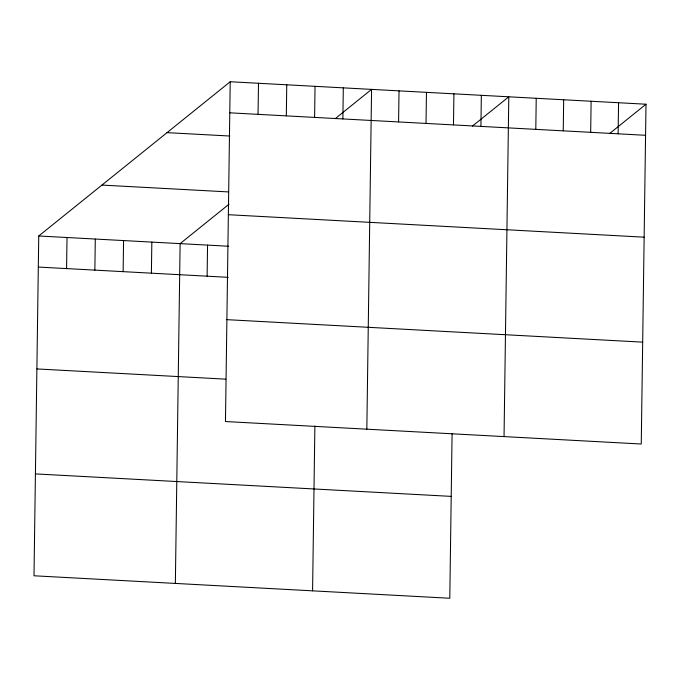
<?xml version="1.0" encoding="UTF-8"?>
<svg xmlns="http://www.w3.org/2000/svg" width="680" height="680" viewBox="0 0 680 680"><rect width="100%" height="100%" fill="white"/><g stroke="black" fill="none" stroke-linecap="round" stroke-linejoin="round"><path stroke-width="1.02" d="M230.214 81.745L225.471 421.541L641.257 444.014L646 104.218L230.214 81.745L38.743 235.986L34 575.781L449.786 598.255L452.089 433.398M66.581 268.591L67.022 237.507M94.86 270.122L95.293 239.037M123.131 271.643L123.564 240.567M151.402 273.173L151.835 242.097M175.363 583.423L180.115 243.627L229.083 204.179M207.119 276.19L207.553 245.106M258.051 114.35L258.485 83.275M286.322 115.881L286.756 84.796M314.602 117.402L315.036 86.326M312.579 590.843L314.882 425.986M342.873 118.932L343.306 87.856M366.834 429.182L371.577 89.386L335.249 118.651M398.591 121.95L399.024 90.865M426.028 123.428L426.462 92.353M453.475 124.916L453.909 93.831M480.913 126.395L481.346 95.319M504.041 436.602L508.793 96.806L472.456 126.072M535.798 129.362L536.231 98.285M563.244 130.849L563.678 99.773M590.682 132.328L591.115 101.252M618.12 133.816L618.562 102.74M609.671 133.484L646 104.218M229.78 112.82L645.567 135.294M167.025 132.643L229.857 136.034M101.932 185.079L228.633 191.93M228.352 214.702L644.147 237.175M38.743 235.986L228.667 246.253M38.309 267.061L228.233 277.329M226.891 319.659L642.677 342.142M36.89 368.934L225.751 379.151M35.419 473.9L451.214 496.383"/></g></svg>
